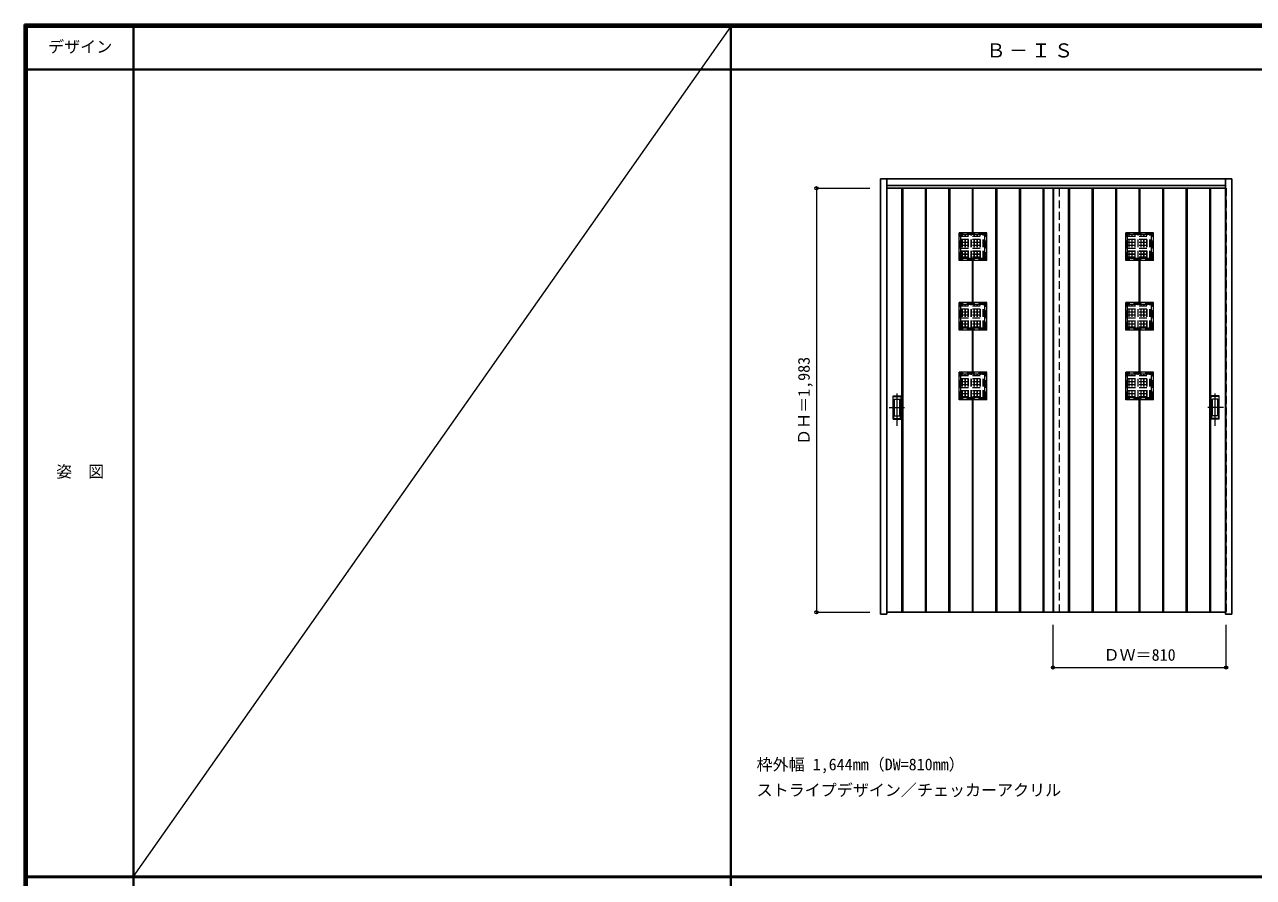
# Model space of a CAD drawing. Units: millimetres, scale not verified. Extents: x -6000 to 5700, y -4307 to 4175.
# Drawn here: x -6000 to -250, y 186 to 4175 of the extents above; entities that cross this region are included whole.
import ezdxf
from ezdxf.enums import TextEntityAlignment as Align

# ---------------------------------------------------------------- set-up
doc = ezdxf.new("R2010")
doc.units = ezdxf.units.MM
doc.header["$LTSCALE"] = 30
doc.header["$PDMODE"] = 32
doc.header["$PDSIZE"] = 15
doc.linetypes.add('CHAIN1', pattern=[8, 5, -1, 1, -1])
doc.linetypes.add('DASHED1', pattern=[1.8, 1.2, -0.6])
for name, color, linetype, lineweight in [('0-2_扉', 3, 'Continuous', 25), ('0-3_仕上げ', 7, 'Continuous', 18), ('0-4_枠', 3, 'Continuous', 25), ('0-6_引手', 7, 'Continuous', 18), ('0-A_文字', 7, 'Continuous', 18), ('0-B_寸法', 4, 'Continuous', 9), ('0-C_ハッチ', 4, 'DASHED1', 9), ('F-1_枠', 6, 'Continuous', 40), ('F-A_文字', 7, 'Continuous', 18)]:
    doc.layers.add(name, color=color, linetype=linetype, lineweight=lineweight)
doc.styles.add('ＭＳ ゴシック', font='')
doc.styles.get('ＭＳ ゴシック').set_extended_font_data('MS Gothic')

msp = doc.modelspace()

# ---------------------------------------------------------------- linework, layer by layer
at = {"layer": '0-2_扉', "color": 4, "linetype": 'DASHED1', "lineweight": 9}
for p, q in [((-1968, 3409.5), (-1968, 1426.5)), ((-1965, 3409.5), (-1968, 3409.5)), ((-1158, 1426.5), (-1158, 3409.5)), ((-381, 3409.5), (-378, 3409.5)), ((-1968, 1426.5), (-1965, 1426.5))]:
    msp.add_line(p, q, dxfattribs=at)
at = {"layer": '0-2_扉'}
for p, q in [((-1966, 1426.5), (-1966, 3409.5)), ((-381, 3409.5), (-1965, 3409.5)), ((-1895, 1426.5), (-1895, 3409.5)), ((-1891, 1426.5), (-1891, 3409.5)), ((-1785, 1426.5), (-1785, 3409.5)), ((-1781, 1426.5), (-1781, 3409.5)), ((-1675, 1426.5), (-1675, 3409.5)), ((-1671, 1426.5), (-1671, 3409.5)), ((-1455, 1426.5), (-1455, 3409.5)), ((-1451, 1426.5), (-1451, 3409.5)), ((-1345, 1426.5), (-1345, 3409.5)), ((-1341, 1426.5), (-1341, 3409.5)), ((-1235, 1426.5), (-1235, 3409.5)), ((-1231, 1426.5), (-1231, 3409.5)), ((-1188, 1426.5), (-1188, 3409.5)), ((-1186, 1426.5), (-1186, 3409.5)), ((-1115, 1426.5), (-1115, 3409.5)), ((-1111, 1426.5), (-1111, 3409.5)), ((-1005, 1426.5), (-1005, 3409.5)), ((-1001, 1426.5), (-1001, 3409.5)), ((-895, 1426.5), (-895, 3409.5)), ((-891, 1426.5), (-891, 3409.5)), ((-675, 1426.5), (-675, 3409.5)), ((-671, 1426.5), (-671, 3409.5)), ((-565, 1426.5), (-565, 3409.5)), ((-561, 1426.5), (-561, 3409.5)), ((-455, 1426.5), (-455, 3409.5)), ((-451, 1426.5), (-451, 3409.5)), ((-380, 1426.5), (-380, 3409.5)), ((-1965, 1426.5), (-381, 1426.5)), ((-381, 1426.7), (-381, 1427.04))]:
    msp.add_line(p, q, dxfattribs=at)
at = {"layer": '0-2_扉', "color": 7, "lineweight": 18}
for p, q in [((-1893, 1426.5), (-1893, 3409.5)), ((-1783, 1426.5), (-1783, 3409.5)), ((-1673, 1426.5), (-1673, 3409.5)), ((-1453, 1426.5), (-1453, 3409.5)), ((-1343, 1426.5), (-1343, 3409.5)), ((-1233, 1426.5), (-1233, 3409.5)), ((-1113, 1426.5), (-1113, 3409.5)), ((-1003, 1426.5), (-1003, 3409.5)), ((-893, 1426.5), (-893, 3409.5)), ((-673, 1426.5), (-673, 3409.5)), ((-563, 1426.5), (-563, 3409.5)), ((-453, 1426.5), (-453, 3409.5))]:
    msp.add_line(p, q, dxfattribs=at)
at = {"layer": '0-2_扉', "color": 4, "linetype": 'DASHED1', "lineweight": 9}
msp.add_lwpolyline([(-378, 3409.5), (-378, 1426.5), (-381, 1426.5)], dxfattribs=at)
at = {"layer": '0-3_仕上げ'}
for p, q in [((-1565, 3201.5), (-1565, 3409.5)), ((-1563, 3201.5), (-1563, 3409.5)), ((-1561, 3201.5), (-1561, 3409.5)), ((-785, 3201.5), (-785, 3409.5)), ((-783, 3201.5), (-783, 3409.5)), ((-781, 3201.5), (-781, 3409.5)), ((-1498, 3201.5), (-1628, 3201.5)), ((-1628, 3071.5), (-1628, 3201.5)), ((-1628, 3201.5), (-1619, 3192.5)), ((-1507, 3192.5), (-1619, 3192.5)), ((-1619, 3080.5), (-1619, 3192.5)), ((-1507, 3192.5), (-1498, 3201.5)), ((-1507, 3080.5), (-1507, 3192.5)), ((-1498, 3071.5), (-1498, 3201.5)), ((-718, 3201.5), (-848, 3201.5)), ((-848, 3071.5), (-848, 3201.5)), ((-848, 3201.5), (-839, 3192.5)), ((-727, 3192.5), (-839, 3192.5)), ((-839, 3080.5), (-839, 3192.5)), ((-727, 3192.5), (-718, 3201.5)), ((-727, 3080.5), (-727, 3192.5)), ((-718, 3071.5), (-718, 3201.5)), ((-1498, 3071.5), (-1628, 3071.5)), ((-1565, 2875.5), (-1565, 3071.5)), ((-1565, 2875.5), (-1565, 3071.5)), ((-1563, 2875.5), (-1563, 3071.5)), ((-1563, 2899.8), (-1563, 3071.5)), ((-1561, 2875.5), (-1561, 3071.5)), ((-1561, 2875.5), (-1561, 3071.5)), ((-1507, 3080.5), (-1498, 3071.5)), ((-718, 3071.5), (-848, 3071.5)), ((-785, 2875.5), (-785, 3071.5)), ((-785, 2875.5), (-785, 3071.5)), ((-783, 2875.5), (-783, 3071.5)), ((-783, 2899.8), (-783, 3071.5)), ((-781, 2875.5), (-781, 3071.5)), ((-781, 2875.5), (-781, 3071.5)), ((-727, 3080.5), (-718, 3071.5)), ((-1498, 2875.5), (-1628, 2875.5)), ((-1628, 2745.5), (-1628, 2875.5)), ((-1628, 2875.5), (-1619, 2866.5)), ((-1507, 2866.5), (-1498, 2875.5)), ((-1498, 2745.5), (-1498, 2875.5)), ((-718, 2875.5), (-848, 2875.5)), ((-848, 2745.5), (-848, 2875.5)), ((-848, 2875.5), (-839, 2866.5)), ((-727, 2866.5), (-718, 2875.5)), ((-718, 2745.5), (-718, 2875.5)), ((-1507, 2866.5), (-1619, 2866.5)), ((-1619, 2754.5), (-1619, 2866.5)), ((-1507, 2754.5), (-1507, 2866.5)), ((-727, 2866.5), (-839, 2866.5)), ((-839, 2754.5), (-839, 2866.5)), ((-727, 2754.5), (-727, 2866.5)), ((-1498, 2745.5), (-1628, 2745.5)), ((-1565, 2549.5), (-1565, 2745.5)), ((-1565, 2549.5), (-1565, 2745.5)), ((-1563, 2549.5), (-1563, 2745.5)), ((-1561, 2549.5), (-1561, 2745.5)), ((-1561, 2549.5), (-1561, 2745.5)), ((-1507, 2754.5), (-1498, 2745.5)), ((-718, 2745.5), (-848, 2745.5)), ((-785, 2549.5), (-785, 2745.5)), ((-785, 2549.5), (-785, 2745.5)), ((-783, 2549.5), (-783, 2745.5)), ((-781, 2549.5), (-781, 2745.5)), ((-781, 2549.5), (-781, 2745.5)), ((-727, 2754.5), (-718, 2745.5)), ((-1498, 2549.5), (-1628, 2549.5)), ((-1628, 2419.5), (-1628, 2549.5)), ((-1628, 2549.5), (-1619, 2540.5)), ((-1507, 2540.5), (-1619, 2540.5)), ((-1619, 2428.5), (-1619, 2540.5)), ((-1507, 2540.5), (-1498, 2549.5)), ((-1507, 2428.5), (-1507, 2540.5)), ((-1498, 2419.5), (-1498, 2549.5)), ((-718, 2549.5), (-848, 2549.5)), ((-848, 2419.5), (-848, 2549.5)), ((-848, 2549.5), (-839, 2540.5)), ((-727, 2540.5), (-839, 2540.5)), ((-839, 2428.5), (-839, 2540.5)), ((-727, 2540.5), (-718, 2549.5)), ((-727, 2428.5), (-727, 2540.5)), ((-718, 2419.5), (-718, 2549.5)), ((-1498, 2419.5), (-1628, 2419.5)), ((-1565, 1426.5), (-1565, 2419.5)), ((-1563, 1426.5), (-1563, 2419.5)), ((-1561, 1426.5), (-1561, 2419.5)), ((-1507, 2428.5), (-1498, 2419.5)), ((-718, 2419.5), (-848, 2419.5)), ((-785, 1426.5), (-785, 2419.5)), ((-783, 1426.5), (-783, 2419.5)), ((-781, 1426.5), (-781, 2419.5)), ((-727, 2428.5), (-718, 2419.5))]:
    msp.add_line(p, q, dxfattribs=at)
at = {"layer": '0-3_仕上げ', "linetype": 'DASHED1'}
for p, q in [((-1500, 3199.5), (-1626, 3199.5)), ((-1500, 3073.5), (-1500, 3199.5)), ((-720, 3199.5), (-846, 3199.5)), ((-720, 3073.5), (-720, 3199.5)), ((-1500, 2873.5), (-1626, 2873.5)), ((-1500, 2747.5), (-1500, 2873.5)), ((-720, 2873.5), (-846, 2873.5)), ((-720, 2747.5), (-720, 2873.5)), ((-1500, 2547.5), (-1626, 2547.5)), ((-1500, 2421.5), (-1500, 2547.5)), ((-720, 2547.5), (-846, 2547.5)), ((-720, 2421.5), (-720, 2547.5))]:
    msp.add_line(p, q, dxfattribs=at)
at = {"layer": '0-3_仕上げ', "color": 6, "linetype": 'DASHED1', "lineweight": 40}
for p, q in [((-1501, 3198.5), (-1625, 3198.5)), ((-1625, 3074.5), (-1625, 3198.5)), ((-1501, 3074.5), (-1501, 3198.5)), ((-721, 3198.5), (-845, 3198.5)), ((-845, 3074.5), (-845, 3198.5)), ((-721, 3074.5), (-721, 3198.5)), ((-1501, 3074.5), (-1625, 3074.5)), ((-721, 3074.5), (-845, 3074.5)), ((-1501, 2872.5), (-1625, 2872.5)), ((-1625, 2748.5), (-1625, 2872.5)), ((-1501, 2748.5), (-1501, 2872.5)), ((-721, 2872.5), (-845, 2872.5)), ((-845, 2748.5), (-845, 2872.5)), ((-721, 2748.5), (-721, 2872.5)), ((-1501, 2748.5), (-1625, 2748.5)), ((-721, 2748.5), (-845, 2748.5)), ((-1501, 2546.5), (-1625, 2546.5)), ((-1625, 2422.5), (-1625, 2546.5)), ((-1501, 2422.5), (-1501, 2546.5)), ((-721, 2546.5), (-845, 2546.5)), ((-845, 2422.5), (-845, 2546.5)), ((-721, 2422.5), (-721, 2546.5)), ((-1501, 2422.5), (-1625, 2422.5)), ((-721, 2422.5), (-845, 2422.5))]:
    msp.add_line(p, q, dxfattribs=at)
at = {"layer": '0-3_仕上げ', "linetype": 'DASHED1'}
for points in [[(-1500, 3073.5), (-1626, 3073.5), (-1626, 3199.5)], [(-720, 3073.5), (-846, 3073.5), (-846, 3199.5)], [(-1500, 2747.5), (-1626, 2747.5), (-1626, 2873.5)], [(-720, 2747.5), (-846, 2747.5), (-846, 2873.5)], [(-1500, 2421.5), (-1626, 2421.5), (-1626, 2547.5)], [(-720, 2421.5), (-846, 2421.5), (-846, 2547.5)]]:
    msp.add_lwpolyline(points, dxfattribs=at)
at = {"layer": '0-3_仕上げ'}
for points in [[(-1507, 3080.5), (-1619, 3080.5), (-1628, 3071.5)], [(-727, 3080.5), (-839, 3080.5), (-848, 3071.5)], [(-1507, 2754.5), (-1619, 2754.5), (-1628, 2745.5)], [(-727, 2754.5), (-839, 2754.5), (-848, 2745.5)], [(-1507, 2428.5), (-1619, 2428.5), (-1628, 2419.5)], [(-727, 2428.5), (-839, 2428.5), (-848, 2419.5)]]:
    msp.add_lwpolyline(points, dxfattribs=at)
at = {"layer": '0-4_枠'}
for p, q in [((-1995, 3453), (-351, 3453)), ((-1995, 1418), (-1995, 3453)), ((-1965, 1418), (-1965, 3453)), ((-381, 1427.04), (-381, 3453)), ((-351, 1418), (-351, 3453)), ((-1965, 3423), (-381, 3423)), ((-1965, 1418), (-1995, 1418))]:
    msp.add_line(p, q, dxfattribs=at)
msp.add_lwpolyline([(-351, 1418), (-381, 1418), (-381, 1426.7)], dxfattribs=at)
at = {"layer": '0-6_引手'}
for p, q in [((-1936, 2439), (-1898, 2439)), ((-1936, 2329), (-1936, 2439)), ((-1929.5, 2423), (-1904.5, 2423)), ((-1929.5, 2345), (-1929.5, 2423)), ((-1904.5, 2345), (-1904.5, 2423)), ((-1898, 2329), (-1898, 2439)), ((-410, 2439), (-448, 2439)), ((-448, 2329), (-448, 2439)), ((-416.5, 2423), (-441.5, 2423)), ((-441.5, 2345), (-441.5, 2423)), ((-416.5, 2345), (-416.5, 2423)), ((-410, 2329), (-410, 2439)), ((-1936, 2329), (-1898, 2329)), ((-1929.5, 2345), (-1904.5, 2345)), ((-410, 2329), (-448, 2329)), ((-416.5, 2345), (-441.5, 2345))]:
    msp.add_line(p, q, dxfattribs=at)
at = {"layer": '0-6_引手', "linetype": 'CHAIN1'}
for p, q in [((-1917, 2298.77), (-1917, 2469.62)), ((-429, 2298.77), (-429, 2469.62)), ((-1955.07, 2384), (-1882.56, 2384)), ((-390.93, 2384), (-463.44, 2384))]:
    msp.add_line(p, q, dxfattribs=at)
at = {"layer": '0-6_引手', "linetype": 'DASHED1'}
for p, q in [((-1901, 2333), (-1901, 2435)), ((-445, 2333), (-445, 2435)), ((-1933, 2333), (-1901, 2333)), ((-413, 2333), (-445, 2333))]:
    msp.add_line(p, q, dxfattribs=at)
for points in [[(-1933, 2333), (-1933, 2435), (-1901, 2435)], [(-413, 2333), (-413, 2435), (-445, 2435)]]:
    msp.add_lwpolyline(points, dxfattribs=at)
at = {"layer": '0-B_寸法'}
for p, q in [((-2295, 3409.5), (-2045, 3409.5)), ((-2295, 3409.5), (-2295, 1426.5)), ((-2295, 1426.5), (-2045, 1426.5)), ((-1188, 1168), (-1188, 1368)), ((-378, 1168), (-378, 1368)), ((-1188, 1168), (-378, 1168))]:
    msp.add_line(p, q, dxfattribs=at)
at = {"layer": '0-B_寸法', "color": 7}
for p in [(-2295, 3409.5), (-2295, 1426.5), (-1188, 1168), (-378, 1168)]:
    msp.add_point(p, dxfattribs=at)
at = {"layer": '0-C_ハッチ'}
for p, q in [((-1619, 3186), (-1507, 3186)), ((-1619, 3185), (-1507, 3185)), ((-1619, 3172), (-1507, 3172)), ((-1619, 3171), (-1507, 3171)), ((-1612.5, 3080.5), (-1612.5, 3192.5)), ((-1611.5, 3080.5), (-1611.5, 3192.5)), ((-1598.5, 3080.5), (-1598.5, 3192.5)), ((-1597.5, 3080.5), (-1597.5, 3192.5)), ((-1584.5, 3080.5), (-1584.5, 3192.5)), ((-1583.5, 3080.5), (-1583.5, 3192.5)), ((-1570.5, 3080.5), (-1570.5, 3192.5)), ((-1569.5, 3080.5), (-1569.5, 3192.5)), ((-1556.5, 3080.5), (-1556.5, 3192.5)), ((-1555.5, 3080.5), (-1555.5, 3192.5)), ((-1542.5, 3080.5), (-1542.5, 3192.5)), ((-1541.5, 3080.5), (-1541.5, 3192.5)), ((-1528.5, 3080.5), (-1528.5, 3192.5)), ((-1527.5, 3080.5), (-1527.5, 3192.5)), ((-1514.5, 3080.5), (-1514.5, 3192.5)), ((-1513.5, 3080.5), (-1513.5, 3192.5)), ((-839, 3186), (-727, 3186)), ((-839, 3185), (-727, 3185)), ((-839, 3172), (-727, 3172)), ((-839, 3171), (-727, 3171)), ((-832.5, 3080.5), (-832.5, 3192.5)), ((-831.5, 3080.5), (-831.5, 3192.5)), ((-818.5, 3080.5), (-818.5, 3192.5)), ((-817.5, 3080.5), (-817.5, 3192.5)), ((-804.5, 3080.5), (-804.5, 3192.5)), ((-803.5, 3080.5), (-803.5, 3192.5)), ((-790.5, 3080.5), (-790.5, 3192.5)), ((-789.5, 3080.5), (-789.5, 3192.5)), ((-776.5, 3080.5), (-776.5, 3192.5)), ((-775.5, 3080.5), (-775.5, 3192.5)), ((-762.5, 3080.5), (-762.5, 3192.5)), ((-761.5, 3080.5), (-761.5, 3192.5)), ((-748.5, 3080.5), (-748.5, 3192.5)), ((-747.5, 3080.5), (-747.5, 3192.5)), ((-734.5, 3080.5), (-734.5, 3192.5)), ((-733.5, 3080.5), (-733.5, 3192.5)), ((-1619, 3158), (-1507, 3158)), ((-1619, 3157), (-1507, 3157)), ((-1619, 3144), (-1507, 3144)), ((-1619, 3143), (-1507, 3143)), ((-1619, 3130), (-1507, 3130)), ((-1619, 3129), (-1507, 3129)), ((-1619, 3116), (-1507, 3116)), ((-1619, 3115), (-1507, 3115)), ((-839, 3158), (-727, 3158)), ((-839, 3157), (-727, 3157)), ((-839, 3144), (-727, 3144)), ((-839, 3143), (-727, 3143)), ((-839, 3130), (-727, 3130)), ((-839, 3129), (-727, 3129)), ((-839, 3116), (-727, 3116)), ((-839, 3115), (-727, 3115)), ((-1619, 3102), (-1507, 3102)), ((-1619, 3101), (-1507, 3101)), ((-1619, 3088), (-1507, 3088)), ((-1619, 3087), (-1507, 3087)), ((-839, 3102), (-727, 3102)), ((-839, 3101), (-727, 3101)), ((-839, 3088), (-727, 3088)), ((-839, 3087), (-727, 3087)), ((-1619, 2860), (-1507, 2860)), ((-1619, 2859), (-1507, 2859)), ((-1619, 2846), (-1507, 2846)), ((-1619, 2845), (-1507, 2845)), ((-1619, 2832), (-1507, 2832)), ((-1619, 2831), (-1507, 2831)), ((-1619, 2818), (-1507, 2818)), ((-1612.5, 2754.5), (-1612.5, 2866.5)), ((-1611.5, 2754.5), (-1611.5, 2866.5)), ((-1598.5, 2754.5), (-1598.5, 2866.5)), ((-1597.5, 2754.5), (-1597.5, 2866.5)), ((-1584.5, 2754.5), (-1584.5, 2866.5)), ((-1583.5, 2754.5), (-1583.5, 2866.5)), ((-1570.5, 2754.5), (-1570.5, 2866.5)), ((-1569.5, 2754.5), (-1569.5, 2866.5)), ((-1556.5, 2754.5), (-1556.5, 2866.5)), ((-1555.5, 2754.5), (-1555.5, 2866.5)), ((-1542.5, 2754.5), (-1542.5, 2866.5)), ((-1541.5, 2754.5), (-1541.5, 2866.5)), ((-1528.5, 2754.5), (-1528.5, 2866.5)), ((-1527.5, 2754.5), (-1527.5, 2866.5)), ((-1514.5, 2754.5), (-1514.5, 2866.5)), ((-1513.5, 2754.5), (-1513.5, 2866.5)), ((-839, 2860), (-727, 2860)), ((-839, 2859), (-727, 2859)), ((-839, 2846), (-727, 2846)), ((-839, 2845), (-727, 2845)), ((-839, 2832), (-727, 2832)), ((-839, 2831), (-727, 2831)), ((-839, 2818), (-727, 2818)), ((-832.5, 2754.5), (-832.5, 2866.5)), ((-831.5, 2754.5), (-831.5, 2866.5)), ((-818.5, 2754.5), (-818.5, 2866.5)), ((-817.5, 2754.5), (-817.5, 2866.5)), ((-804.5, 2754.5), (-804.5, 2866.5)), ((-803.5, 2754.5), (-803.5, 2866.5)), ((-790.5, 2754.5), (-790.5, 2866.5)), ((-789.5, 2754.5), (-789.5, 2866.5)), ((-776.5, 2754.5), (-776.5, 2866.5)), ((-775.5, 2754.5), (-775.5, 2866.5)), ((-762.5, 2754.5), (-762.5, 2866.5)), ((-761.5, 2754.5), (-761.5, 2866.5)), ((-748.5, 2754.5), (-748.5, 2866.5)), ((-747.5, 2754.5), (-747.5, 2866.5)), ((-734.5, 2754.5), (-734.5, 2866.5)), ((-733.5, 2754.5), (-733.5, 2866.5)), ((-1619, 2817), (-1507, 2817)), ((-1619, 2804), (-1507, 2804)), ((-1619, 2803), (-1507, 2803)), ((-1619, 2790), (-1507, 2790)), ((-1619, 2789), (-1507, 2789)), ((-1619, 2776), (-1507, 2776)), ((-1619, 2775), (-1507, 2775)), ((-1619, 2762), (-1507, 2762)), ((-1619, 2761), (-1507, 2761)), ((-839, 2817), (-727, 2817)), ((-839, 2804), (-727, 2804)), ((-839, 2803), (-727, 2803)), ((-839, 2790), (-727, 2790)), ((-839, 2789), (-727, 2789)), ((-839, 2776), (-727, 2776)), ((-839, 2775), (-727, 2775)), ((-839, 2762), (-727, 2762)), ((-839, 2761), (-727, 2761)), ((-1619, 2534), (-1507, 2534)), ((-1619, 2533), (-1507, 2533)), ((-1612.5, 2428.5), (-1612.5, 2540.5)), ((-1611.5, 2428.5), (-1611.5, 2540.5)), ((-1598.5, 2428.5), (-1598.5, 2540.5)), ((-1597.5, 2428.5), (-1597.5, 2540.5)), ((-1584.5, 2428.5), (-1584.5, 2540.5)), ((-1583.5, 2428.5), (-1583.5, 2540.5)), ((-1570.5, 2428.5), (-1570.5, 2540.5)), ((-1569.5, 2428.5), (-1569.5, 2540.5)), ((-1556.5, 2428.5), (-1556.5, 2540.5)), ((-1555.5, 2428.5), (-1555.5, 2540.5)), ((-1542.5, 2428.5), (-1542.5, 2540.5)), ((-1541.5, 2428.5), (-1541.5, 2540.5)), ((-1528.5, 2428.5), (-1528.5, 2540.5)), ((-1527.5, 2428.5), (-1527.5, 2540.5)), ((-1514.5, 2428.5), (-1514.5, 2540.5)), ((-1513.5, 2428.5), (-1513.5, 2540.5)), ((-839, 2534), (-727, 2534)), ((-839, 2533), (-727, 2533)), ((-832.5, 2428.5), (-832.5, 2540.5)), ((-831.5, 2428.5), (-831.5, 2540.5)), ((-818.5, 2428.5), (-818.5, 2540.5)), ((-817.5, 2428.5), (-817.5, 2540.5)), ((-804.5, 2428.5), (-804.5, 2540.5)), ((-803.5, 2428.5), (-803.5, 2540.5)), ((-790.5, 2428.5), (-790.5, 2540.5)), ((-789.5, 2428.5), (-789.5, 2540.5)), ((-776.5, 2428.5), (-776.5, 2540.5)), ((-775.5, 2428.5), (-775.5, 2540.5)), ((-762.5, 2428.5), (-762.5, 2540.5)), ((-761.5, 2428.5), (-761.5, 2540.5)), ((-748.5, 2428.5), (-748.5, 2540.5)), ((-747.5, 2428.5), (-747.5, 2540.5)), ((-734.5, 2428.5), (-734.5, 2540.5)), ((-733.5, 2428.5), (-733.5, 2540.5)), ((-1619, 2520), (-1507, 2520)), ((-1619, 2519), (-1507, 2519)), ((-1619, 2506), (-1507, 2506)), ((-1619, 2505), (-1507, 2505)), ((-1619, 2492), (-1507, 2492)), ((-1619, 2491), (-1507, 2491)), ((-1619, 2478), (-1507, 2478)), ((-1619, 2477), (-1507, 2477)), ((-839, 2520), (-727, 2520)), ((-839, 2519), (-727, 2519)), ((-839, 2506), (-727, 2506)), ((-839, 2505), (-727, 2505)), ((-839, 2492), (-727, 2492)), ((-839, 2491), (-727, 2491)), ((-839, 2478), (-727, 2478)), ((-839, 2477), (-727, 2477)), ((-1619, 2464), (-1507, 2464)), ((-1619, 2463), (-1507, 2463)), ((-1619, 2450), (-1507, 2450)), ((-1619, 2449), (-1507, 2449)), ((-1619, 2436), (-1507, 2436)), ((-1619, 2435), (-1507, 2435)), ((-839, 2464), (-727, 2464)), ((-839, 2463), (-727, 2463)), ((-839, 2450), (-727, 2450)), ((-839, 2449), (-727, 2449)), ((-839, 2436), (-727, 2436)), ((-839, 2435), (-727, 2435))]:
    msp.add_line(p, q, dxfattribs=at)
at = {"layer": 'F-1_枠'}
for p, q in [((-6000, 4175), (5700, 4175)), ((-6000, 4175), (-6000, -4205)), ((-6000, 4170), (5700, 4170)), ((-6000, 4165), (5700, 4165)), ((-5995, 4175), (-5995, -4205)), ((-5990, 4175), (-5990, -4205)), ((-5490, 4175), (-5490, -3790)), ((-2695, -3790), (-2695, 4175)), ((-6000, 3965), (5700, 3965)), ((-6000, 190.5), (5700, 190.5)), ((-6000, 187.5), (5700, 187.5))]:
    msp.add_line(p, q, dxfattribs=at)
at = {"layer": 'F-A_文字'}
msp.add_line((-5490, 190.5), (-2695, 4165), dxfattribs=at)

# ---------------------------------------------------------------- texts
at = {"layer": '0-A_文字', "style": 'ＭＳ ゴシック'}
for s, p in [('枠外幅 1,644mm（DW=810mm）', (-2575, 670.5)), ('ストライプデザイン／チェッカーアクリル', (-2575, 550.5))]:
    msp.add_text(s, height=54.99, dxfattribs=at).set_placement(p, align=Align.BOTTOM_LEFT)
at = {"layer": '0-A_文字', "insert": (-1500, 4020), "char_height": 65.98, "attachment_point": 7, "style": 'ＭＳ ゴシック'}
msp.add_mtext('\\T1.17;Ｂ－ＩＳ', dxfattribs=at)
at = {"layer": '0-B_寸法', "color": 7, "style": 'ＭＳ ゴシック'}
msp.add_text('ＤＨ＝1,983', height=54.99, rotation=90, dxfattribs=at).set_placement((-2310, 2208.75), align=Align.BOTTOM_LEFT)
msp.add_text('ＤＷ＝810', height=54.99, dxfattribs=at).set_placement((-951.75, 1183), align=Align.BOTTOM_LEFT)
at = {"layer": 'F-A_文字', "style": 'ＭＳ ゴシック'}
for s, p in [('デザイン', (-5890, 4027.5)), ('姿\u3000図', (-5852.5, 2040.25))]:
    msp.add_text(s, height=54.99, dxfattribs=at).set_placement(p, align=Align.BOTTOM_LEFT)

doc.saveas('drawing.dxf')
